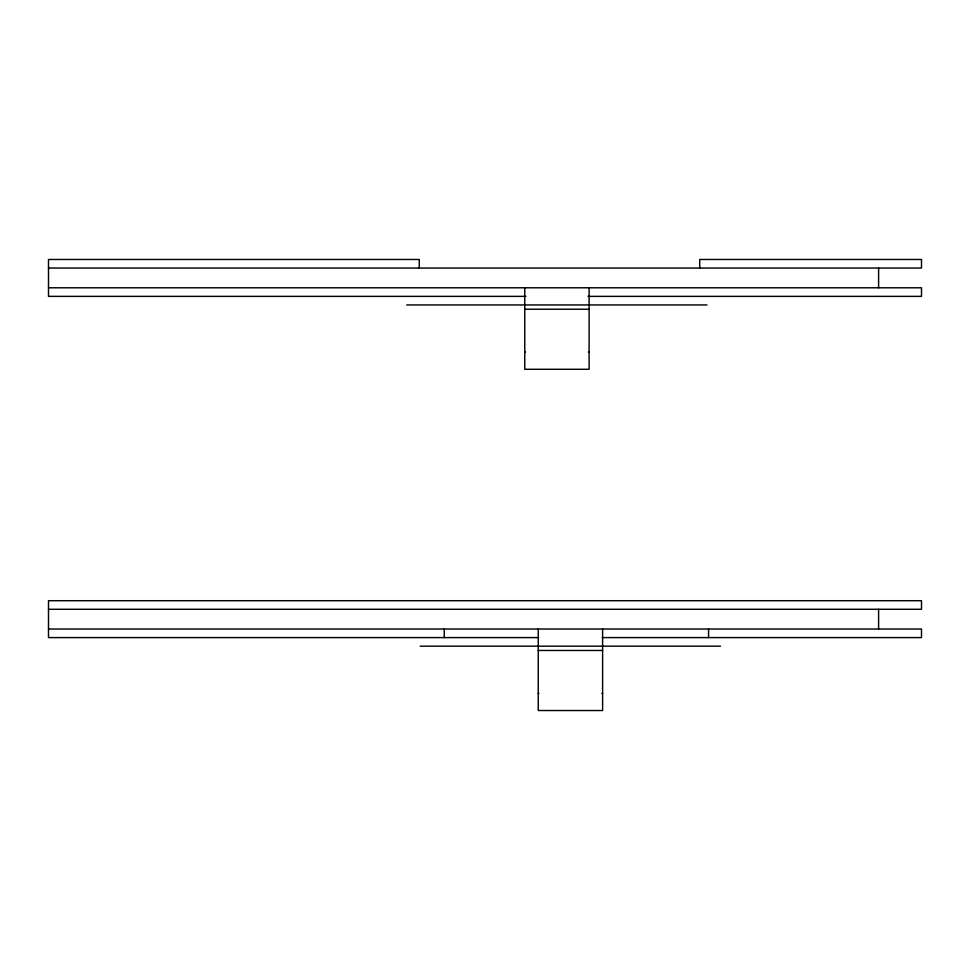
<?xml version="1.0" encoding="UTF-8"?>
<svg xmlns="http://www.w3.org/2000/svg" width="970" height="970" viewBox="0 0 970 970"><rect width="100%" height="100%" fill="white"/><g stroke="black" fill="none" stroke-linecap="round" stroke-linejoin="round"><path stroke-width="1.45" d="M48.5 268.047L921.5 268.047L921.5 259.475L699.722 259.475L699.722 268.047M48.5 287.787L921.5 287.787L921.5 296.371L588.062 296.371M525.922 296.371L48.5 296.371L48.5 259.475L419.246 259.475L419.246 268.047M406.709 304.944L707.009 304.944M524.758 309.236L589.105 309.236M524.758 352.134L525.461 352.134M588.402 352.134L589.105 352.134M48.5 609.281L921.5 609.281L921.5 600.709L48.5 600.709L48.5 637.593L538.689 637.593M48.5 629.021L921.5 629.021L921.5 637.593L602.237 637.593M420.204 646.178L720.504 646.178M538.253 650.47L602.612 650.47M538.253 693.368L538.956 693.368M601.909 693.368L602.612 693.368M878.602 268.047L878.602 287.787M878.602 609.281L878.602 629.021M708.561 629.021L708.561 637.593M602.612 629.021L602.612 710.525L538.253 710.525L538.253 629.021M589.105 287.787L589.105 369.291L524.758 369.291L524.758 287.787M444.26 629.021L444.26 637.593"/></g></svg>
